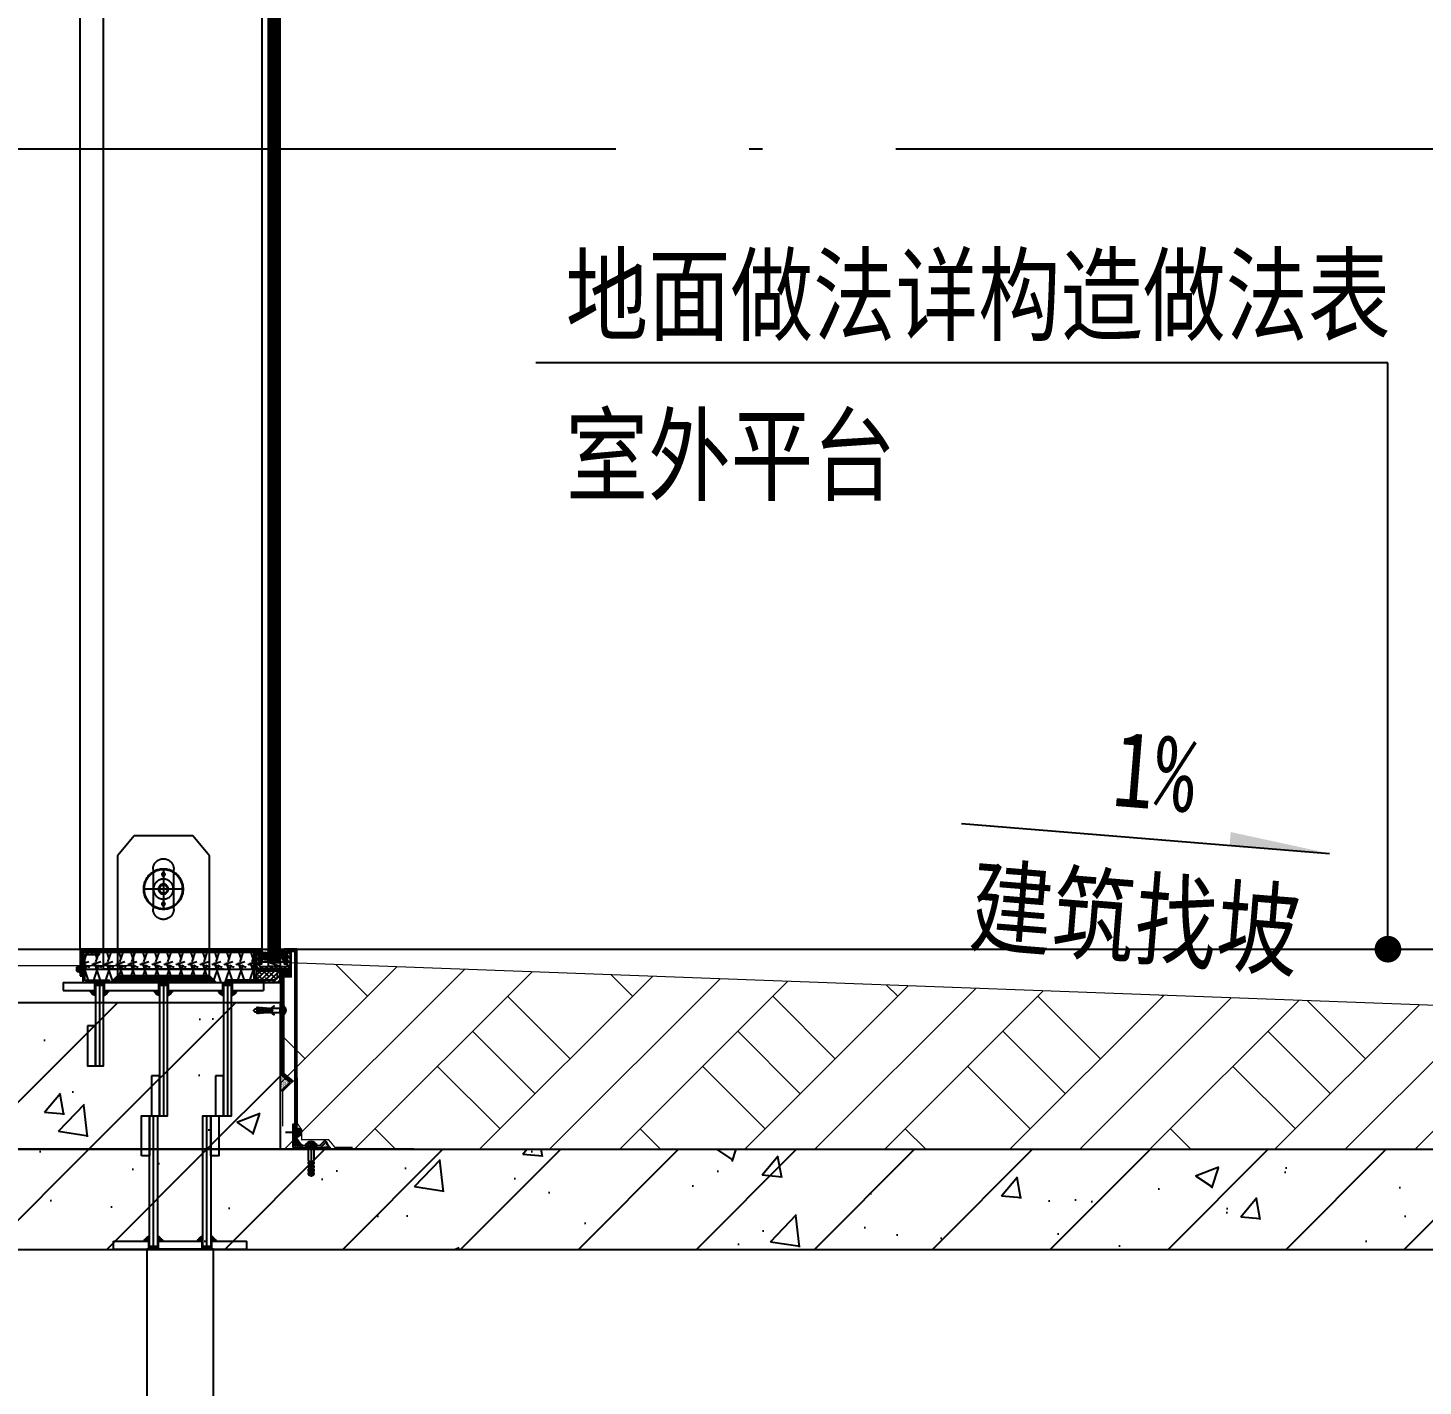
# Model space of a CAD drawing. Header units: millimetres. Extents: x 434053 to 1059003, y -2417481 to 936527.
# Drawn here: x 535429 to 537520, y -2245191 to -2243155 of the extents above; entities that cross this region are included whole.
import ezdxf

# ---------------------------------------------------------------- set-up
doc = ezdxf.new("R2010")
doc.units = ezdxf.units.MM
doc.header["$LTSCALE"] = 1000
doc.header["$MEASUREMENT"] = 0
for name, pattern in [('CENTER', [2, 1.25, -0.25, 0.25, -0.25]), ('DOTE', [2.42, 2, -0.2, 0.02, -0.2]), ('HIDDEN', [9.525, 6.35, -3.175]), ('HIDDEN2', [4.7625, 3.175, -1.5875]), ('HIDDENX2', [19.05, 12.7, -6.35])]:
    doc.linetypes.add(name, pattern=pattern)
doc.layers.get('Defpoints').update_dxf_attribs({"color": 6})
doc.layers.add('A-DETL-0001', color=4, linetype='Continuous', lineweight=15)
for name, color, linetype in [('ALUM', 1, 'Continuous'), ('ALUM-V', 11, 'Continuous'), ('DIM_LEAD', 3, 'Continuous'), ('DIM_SYMB', 3, 'Continuous'), ('DOTE', 16, 'DOTE'), ('ELASTOMER', 6, 'Continuous'), ('ELASTOMER-V', 241, 'Continuous'), ('ELASTROMER-V', 241, 'Continuous'), ('FASTENER', 191, 'Continuous'), ('GLASS', 1, 'Continuous'), ('GLASS-V', 11, 'Continuous'), ('GRID', 8, 'CENTER'), ('INSUL', 8, 'HIDDEN'), ('PUB_HATCH', 8, 'Continuous'), ('PUB_TEXT', 7, 'Continuous'), ('SILICONE', 8, 'Continuous'), ('STEEL', 3, 'Continuous'), ('STEEL-V', 71, 'Continuous'), ('STRUCTURE-V', 161, 'Continuous'), ('WALL', 5, 'Continuous'), ('WELD', 6, 'Continuous')]:
    doc.layers.add(name, color=color, linetype=linetype)
doc.styles.add('宋体', font='', dxfattribs={"width": 0.8})
doc.styles.get('宋体').set_extended_font_data('SimSun')
pattern_1 = [(45, (-1713816.56, -1462982.77), (-88.3883476, 88.3883476), []), (50, (-1713816.56, -1462982.77), (358.63009, -31.376067), [37.5, -412.5]), (355, (-1713816.56, -1462982.77), (-69.375667, 376.096067), [30, -330]), (100.4514, (-1713786.68, -1462985.4), (289.25469, 344.71977), [31.870095, -350.571056]), (46.1842, (-1713816.56, -1462882.77), (533.620524, -82.75951), [56.25, -618.75]), (96.6356, (-1713772.1, -1462889.67), (467.33135, 487.05894), [47.80514, -525.8565]), (351.1842, (-1713816.56, -1462882.77), (467.33097, 487.0593), [45, -495]), (21, (-1713766.56, -1462907.77), (298.453526, -201.309445), [37.5, -412.5]), (326, (-1713766.56, -1462907.77), (121.657666, 362.57502), [30, -330]), (71.4514, (-1713741.7, -1462924.55), (420.111314, 161.26525), [31.870095, -350.571056]), (37.5, (-1713816.56, -1462982.77), (6.079928, 166.446927), [0, -326, 0, -335, 0, -331.25]), (7.5, (-1713816.56, -1462982.77), (131.534769, 197.205856), [0, -191, 0, -318.5, 0, -126.25]), (327.5, (-1713928.06, -1462982.77), (266.911218, -11.277436), [0, -125, 0, -390, 0, -517.5]), (317.5, (-1713978.06, -1462982.77), (291.593085, 50.052491), [0, -162.5, 0, -259, 0, -367.5])]

# ---------------------------------------------------------------- blocks, each defined once
blk = doc.blocks.new('*U523')
at = {"layer": 'GRID'}
for p, q in [((-40, 0), (-40, -200)), ((40, 0), (40, -200))]:
    blk.add_line(p, q, dxfattribs=at)
at = {"layer": 'SILICONE'}
for p, q in [((-33, -1), (-47, -1)), ((-33, -2), (-47, -2)), ((-33, -3), (-47, -3)), ((-33, -4), (-47, -4)), ((-46, -5), (-47, -5)), ((-46, -6), (-47, -6)), ((-46, -7), (-47, -7)), ((-46, -8), (-47, -8)), ((-46, -9), (-47, -9)), ((-46, -10), (-47, -10)), ((-46, -11), (-47, -11)), ((-33, -5), (-34, -5)), ((-33, -6), (-34, -6)), ((-33, -7), (-34, -7)), ((-33, -8), (-34, -8)), ((-33, -9), (-34, -9)), ((-33, -10), (-34, -10)), ((-33, -11), (-34, -11)), ((47, -1), (33, -1)), ((47, -2), (33, -2)), ((47, -3), (33, -3)), ((47, -4), (33, -4)), ((34, -5), (33, -5)), ((34, -6), (33, -6)), ((34, -7), (33, -7)), ((34, -8), (33, -8)), ((34, -9), (33, -9)), ((34, -10), (33, -10)), ((34, -11), (33, -11)), ((47, -5), (46, -5)), ((47, -6), (46, -6)), ((47, -7), (46, -7)), ((47, -8), (46, -8)), ((47, -9), (46, -9)), ((47, -10), (46, -10)), ((47, -11), (46, -11))]:
    blk.add_line(p, q, dxfattribs=at)
for centre, radius, start, end in [((-40.8, -6.8), 14.2, 201.5982, 248.4018), ((-40.8, -6.8), 13.2, 203.3215, 246.6785), ((-40.8, -6.8), 12.2, 205.3552, 244.6448), ((-40.8, -6.8), 11.2, 207.7955, 242.2045), ((-40.8, -6.8), 10.2, 210.7868, 239.2132), ((-40.8, -6.8), 9.24, 214.5568, 235.4432), ((-40.8, -6.8), 8.24, 219.4971, 230.5029), ((-39.2, -6.8), 14.2, 291.5982, 338.4018), ((-39.2, -6.8), 13.2, 293.3215, 336.6785), ((-39.2, -6.8), 12.2, 295.3552, 334.6448), ((-39.2, -6.8), 11.2, 297.7955, 332.2045), ((-39.2, -6.8), 10.2, 300.7868, 329.2132), ((-39.2, -6.8), 9.24, 304.5568, 325.4432), ((-39.2, -6.8), 8.24, 309.4971, 320.5029), ((39.2, -6.8), 14.2, 201.5982, 248.4018), ((39.2, -6.8), 13.2, 203.3215, 246.6785), ((39.2, -6.8), 12.2, 205.3552, 244.6448), ((39.2, -6.8), 11.2, 207.7955, 242.2045), ((39.2, -6.8), 10.2, 210.7868, 239.2132), ((39.2, -6.8), 9.24, 214.5568, 235.4432), ((39.2, -6.8), 8.24, 219.4971, 230.5029), ((40.8, -6.8), 14.2, 291.5982, 338.4018), ((40.8, -6.8), 13.2, 293.3215, 336.6785), ((40.8, -6.8), 12.2, 295.3552, 334.6448), ((40.8, -6.8), 11.2, 297.7955, 332.2045), ((40.8, -6.8), 10.2, 300.7868, 329.2132), ((40.8, -6.8), 9.24, 304.5568, 325.4432), ((40.8, -6.8), 8.24, 309.4971, 320.5029)]:
    blk.add_arc(centre, radius, start, end, dxfattribs=at)
at = {"layer": 'STEEL'}
for p, q in [((-100, 0), (-100, -12)), ((-100, 0), (100, 0)), ((100, 0), (100, -12)), ((-100, -12), (-48, -12)), ((-32, -12), (34, -12)), ((46, -12), (100, -12))]:
    blk.add_line(p, q, dxfattribs=at)
for points in [[(-47, 0), (-47, -12)], [(-33, -12), (-33, 0)], [(33, 0), (33, -12)], [(47, -12), (47, 0)]]:
    blk.add_lwpolyline(points, dxfattribs=at)
for points in [[(-46, -2), (-46, -200), (-34, -200), (-34, -2)], [(34, -2), (34, -200), (46, -200), (46, -2)], [(-58, -140), (-58, -200), (-46, -200), (-46, -140)], [(46, -140), (46, -200), (58, -200), (58, -140)]]:
    blk.add_lwpolyline(points, close=True, dxfattribs=at)
blk = doc.blocks.new('*U510')
at = {"layer": 'GLASS'}
for points in [[(2020, 7.5), (1, 7.5), (0, 8.5), (0, 14.5), (1, 15.5), (2020, 15.5)], [(2020, 6), (1, 6), (0, 5), (0, -1), (1, -2), (2020, -2)]]:
    blk.add_lwpolyline(points, dxfattribs=at)
at = {"layer": 'GLASS-V'}
for p, q in [((0, 13.5), (2020, 13.5)), ((0, 11.5), (2020, 11.5)), ((0, 9.5), (2020, 9.5)), ((0, 4), (2020, 4)), ((0, 2), (2020, 2)), ((0, 0), (2020, 0))]:
    blk.add_line(p, q, dxfattribs=at)
at = {"layer": 'GLASS-V', "linetype": 'HIDDEN', "const_width": 1.5}
blk.add_lwpolyline([(1, 6.7), (2020, 6.7)], dxfattribs=at)
blk = doc.blocks.new('*U516')
at = {"layer": 'GRID', "linetype": 'ByBlock'}
for p, q in [((-96, 0), (-96, -200)), ((0, 0), (0, -200)), ((96, 0), (96, -125))]:
    blk.add_line(p, q, dxfattribs=at)
at = {"layer": 'SILICONE', "linetype": 'ByBlock'}
for p, q in [((-89, -1), (-103, -1)), ((-89, -2), (-103, -2)), ((-89, -3), (-103, -3)), ((-89, -4), (-103, -4)), ((-102, -5), (-103, -5)), ((-102, -6), (-103, -6)), ((-102, -7), (-103, -7)), ((-102, -8), (-103, -8)), ((-102, -9), (-103, -9)), ((-102, -10), (-103, -10)), ((-102, -11), (-103, -11)), ((-89, -5), (-90, -5)), ((-89, -6), (-90, -6)), ((-89, -7), (-90, -7)), ((-89, -8), (-90, -8)), ((-89, -9), (-90, -9)), ((-89, -10), (-90, -10)), ((-89, -11), (-90, -11)), ((7, -1), (-7, -1)), ((7, -2), (-7, -2)), ((7, -3), (-7, -3)), ((7, -4), (-7, -4)), ((-6, -5), (-7, -5)), ((-6, -6), (-7, -6)), ((-6, -7), (-7, -7)), ((-6, -8), (-7, -8)), ((-6, -9), (-7, -9)), ((-6, -10), (-7, -10)), ((-6, -11), (-7, -11)), ((7, -5), (6, -5)), ((7, -6), (6, -6)), ((7, -7), (6, -7)), ((7, -8), (6, -8)), ((7, -9), (6, -9)), ((7, -10), (6, -10)), ((7, -11), (6, -11)), ((103, -1), (89, -1)), ((103, -2), (89, -2)), ((103, -3), (89, -3)), ((103, -4), (89, -4)), ((90, -5), (89, -5)), ((90, -6), (89, -6)), ((90, -7), (89, -7)), ((90, -8), (89, -8)), ((90, -9), (89, -9)), ((90, -10), (89, -10)), ((90, -11), (89, -11)), ((103, -5), (102, -5)), ((103, -6), (102, -6)), ((103, -7), (102, -7)), ((103, -8), (102, -8)), ((103, -9), (102, -9)), ((103, -10), (102, -10)), ((103, -11), (102, -11))]:
    blk.add_line(p, q, dxfattribs=at)
for centre, radius, start, end in [((-96.8, -6.8), 14.2, 201.5982, 248.4018), ((-96.8, -6.8), 13.2, 203.3215, 246.6785), ((-96.8, -6.8), 12.2, 205.3552, 244.6448), ((-96.8, -6.8), 11.2, 207.7955, 242.2045), ((-96.8, -6.8), 10.2, 210.7868, 239.2132), ((-96.8, -6.8), 9.24, 214.5568, 235.4432), ((-96.8, -6.8), 8.24, 219.4971, 230.5029), ((-95.2, -6.8), 14.2, 291.5982, 338.4018), ((-95.2, -6.8), 13.2, 293.3215, 336.6785), ((-95.2, -6.8), 12.2, 295.3552, 334.6448), ((-95.2, -6.8), 11.2, 297.7955, 332.2045), ((-95.2, -6.8), 10.2, 300.7868, 329.2132), ((-95.2, -6.8), 9.24, 304.5568, 325.4432), ((-95.2, -6.8), 8.24, 309.4971, 320.5029), ((-0.8, -6.8), 14.2, 201.5982, 248.4018), ((-0.8, -6.8), 13.2, 203.3215, 246.6785), ((-0.8, -6.8), 12.2, 205.3552, 244.6448), ((-0.8, -6.8), 11.2, 207.7955, 242.2045), ((-0.8, -6.8), 10.2, 210.7868, 239.2132), ((-0.8, -6.8), 9.24, 214.5568, 235.4432), ((-0.8, -6.8), 8.24, 219.4971, 230.5029), ((0.8, -6.8), 14.2, 291.5982, 338.4018), ((0.8, -6.8), 13.2, 293.3215, 336.6785), ((0.8, -6.8), 12.2, 295.3552, 334.6448), ((0.8, -6.8), 11.2, 297.7955, 332.2045), ((0.8, -6.8), 10.2, 300.7868, 329.2132), ((0.8, -6.8), 9.24, 304.5568, 325.4432), ((0.8, -6.8), 8.24, 309.4971, 320.5029), ((95.2, -6.8), 14.2, 201.5982, 248.4018), ((95.2, -6.8), 13.2, 203.3215, 246.6785), ((95.2, -6.8), 12.2, 205.3552, 244.6448), ((95.2, -6.8), 11.2, 207.7955, 242.2045), ((95.2, -6.8), 10.2, 210.7868, 239.2132), ((95.2, -6.8), 9.24, 214.5568, 235.4432), ((95.2, -6.8), 8.24, 219.4971, 230.5029), ((96.8, -6.8), 14.2, 291.5982, 338.4018), ((96.8, -6.8), 13.2, 293.3215, 336.6785), ((96.8, -6.8), 12.2, 295.3552, 334.6448), ((96.8, -6.8), 11.2, 297.7955, 332.2045), ((96.8, -6.8), 10.2, 300.7868, 329.2132), ((96.8, -6.8), 9.24, 304.5568, 325.4432), ((96.8, -6.8), 8.24, 309.4971, 320.5029)]:
    blk.add_arc(centre, radius, start, end, dxfattribs=at)
at = {"layer": 'STEEL', "linetype": 'ByBlock'}
for p, q in [((-150, 0), (-150, -12)), ((150, 0), (-150, 0)), ((150, 0), (150, -12)), ((-102, -12), (-150, -12)), ((-21, -12), (-90, -12)), ((-6, -12), (-21, -12)), ((90, -12), (6, -12)), ((150, -12), (102, -12))]:
    blk.add_line(p, q, dxfattribs=at)
for points in [[(-103, 0), (-103, -12)], [(-89, -12), (-89, 0)], [(-7, 0), (-7, -12)], [(7, -12), (7, 0)], [(89, 0), (89, -12)], [(103, -12), (103, 0)]]:
    blk.add_lwpolyline(points, dxfattribs=at)
for points in [[(-90, -4), (-90, -200), (-102, -200), (-102, -4)], [(6, -4), (6, -200), (-6, -200), (-6, -4)], [(102, -4), (102, -125), (90, -125), (90, -4)], [(114, -65), (114, -125), (102, -125), (102, -65)], [(-78, -140), (-78, -200), (-90, -200), (-90, -140)], [(18, -140), (18, -200), (6, -200), (6, -140)]]:
    blk.add_lwpolyline(points, close=True, dxfattribs=at)
blk = doc.blocks.new('*U517')
at = {"color": 0, "linetype": 'ByBlock'}
for p, q in [((-2, 0), (-2, -4)), ((2, 0), (2, -4))]:
    blk.add_line(p, q, dxfattribs=at)
blk.add_lwpolyline([(-3.6, 2.1, -0.09906), (-1, 3.1), (-1, 2.7), (1, 2.7), (1, 3.1, -0.09906), (3.6, 2.1, -0.266588), (4.2, 1.1), (4.2, 0.2, -0.414214), (4, 0), (-4, 0, -0.414214), (-4.2, 0.2), (-4.2, 1.1, -0.266588)], format="xyb", close=True, dxfattribs=at)
blk.add_lwpolyline([(-6.9, -13.5), (-3, -18.1), (-2.3, -18.5), (-2.3, -19.2), (-3, -19.2), (-3, -19.6), (-2.3, -20), (-2.3, -20.7), (-3, -20.7), (-3, -21.1), (-2.3, -21.5), (-2.3, -22.2), (-3, -22.2), (-3, -22.6), (-2.3, -23), (-2.3, -23.7), (-3, -23.7), (-3, -24.1), (-2.3, -24.5), (-2.3, -25.1), (-3.1, -25), (-3.1, -25.4), (-2.4, -25.8), (-2.4, -26.5), (-3.2, -26.5), (-3.2, -26.9), (-2.5, -27.3), (-2.6, -28), (-3.3, -28), (-3.4, -28.3), (-2.6, -28.8), (-2.7, -29.5), (-3.5, -29.5), (-3.5, -29.8), (-2.8, -30.3), (-2.8, -31), (-3.6, -31), (-3.6, -31.3), (-2.9, -31.8), (-3, -32.5), (-3.7, -32.5), (-3.8, -32.8), (-3, -33.3), (-3.1, -34), (-3.9, -34), (-3.9, -34.3), (-3.2, -34.8), (-3.2, -35.5), (-4, -35.4), (-4, -35.8), (-3.3, -36.3), (-3.4, -37), (-4.1, -36.9), (-4.1, -37.3), (-3.4, -37.8), (-3.5, -38.5), (-4.2, -38.4), (-4.3, -38.8), (-1.7, -39.8), (-0.4, -24.4), (-0.4, -15.4), (0.4, -15.4), (0.4, -24.4), (1.7, -39.8), (4.3, -38.8), (4.2, -38.4), (3.5, -38.5), (3.4, -37.8), (4.1, -37.3), (4.1, -36.9), (3.4, -37), (3.3, -36.3), (4, -35.8), (4, -35.4), (3.2, -35.5), (3.2, -34.8), (3.9, -34.3), (3.8, -34), (3.1, -34), (3, -33.3), (3.7, -32.8), (3.7, -32.5), (3, -32.5), (2.9, -31.8), (3.6, -31.3), (3.6, -31), (2.8, -31), (2.8, -30.3), (3.5, -29.8), (3.5, -29.5), (2.7, -29.5), (2.6, -28.8), (3.3, -28.3), (3.3, -28), (2.6, -28), (2.5, -27.3), (3.2, -26.9), (3.2, -26.5), (2.4, -26.5), (2.4, -25.8), (3.1, -25.4), (3.1, -25), (2.2, -25.1), (2.2, -24.5), (3, -24.1), (3, -23.7), (2.2, -23.7), (2.2, -23), (3, -22.6), (3, -22.2), (2.2, -22.2), (2.2, -21.5), (3, -21.1), (3, -20.7), (2.2, -20.7), (2.2, -20), (3, -19.6), (3, -19.2), (2.2, -19.2), (2.2, -18.5), (3, -18.1), (6.9, -13.5), (6.3, -13), (2.3, -17.7), (2.2, -17.7), (2.2, -17), (3, -16.6), (3, -15.8), (2.2, -15.8), (2.2, -15.5), (3, -15.5), (3, -4), (-3, -4), (-3, -15.5), (-2.3, -15.5), (-2.3, -15.8), (-3, -15.8), (-3, -16.6), (-2.3, -17), (-2.3, -17.7), (-2.3, -17.7), (-6.3, -13)], close=True, dxfattribs=at)
blk.add_lwpolyline([(-2, -39.7), (-2, -42), (0, -44), (2, -42), (2, -39.7)], dxfattribs=at)
blk = doc.blocks.new('*U500')
at = {"layer": 'SILICONE'}
h = blk.add_hatch(dxfattribs=at)
h.set_pattern_fill('AR-SAND', color=256, angle=-180, style=0)
h.set_pattern_definition([(142.5, (4e-11, -2), (0.063, 1.92682), [0, -1.52, 0, -1.7, 0, -1.625]), (172.5, (4e-11, -2), (-1.7698, 2.82215), [0, -0.82, 0, -1.37, 0, -0.525]), (212.5, (1.23, -2), (-3.11414, 0.00566), [0, -0.5, 0, -1.8, 0, -2.35]), (222.5, (1.23, -2), (-3.00613, 0.8777), [0, -0.25, 0, -1.18, 0, -1.35])])
edge = h.paths.add_edge_path()
edge.add_arc((0, -3), 9.64, 17.9453, 162.0547)
edge.add_line((-9.2, 0), (9.2, 0))
at = {"color": 9, "linetype": 'ByBlock'}
for p, q in [((-2, 4), (-1, 2)), ((-0.4, 1.6), (-1, 2)), ((-0.4, 4), (-0.4, 1.6)), ((0.4, 1.6), (-0.4, 1.6)), ((0.4, 4), (0.4, 1.6)), ((0.4, 1.6), (1, 2)), ((2, 4), (1, 2))]:
    blk.add_line(p, q, dxfattribs=at)
at = {"color": 0, "linetype": 'ByBlock'}
for p, q in [((-2, 0), (-2, -5)), ((2, 0), (2, -5))]:
    blk.add_line(p, q, dxfattribs=at)
blk.add_lwpolyline([(5.4, 0, 0.414214), (1.4, 4), (-1.4, 4, 0.414214), (-5.4, 0)], format="xyb", close=True, dxfattribs=at)
at = {"color": 0, "linetype": 'ByBlock', "elevation": 0}
blk.add_lwpolyline([(2.7, -23.1), (2.7, -25.8), (4, -24.5), (4, -27.1), (2.7, -28.5), (2.7, -31.1), (4, -29.8), (4, -32.5), (2.7, -33.8), (2.7, -36.5), (4, -35.1), (4, -37.8), (2.7, -39.1), (2.7, -41.8), (4, -40.5), (4, -41.8), (2.7, -44.5), (1.3, -44.5), (0, -24.5), (-1.3, -44.5), (-2.7, -44.5), (-4, -41.8), (-4, -40.5), (-2.7, -41.8), (-2.7, -39.1), (-4, -37.8), (-4, -35.1), (-2.7, -36.5), (-2.7, -33.8), (-4, -32.5), (-4, -29.8), (-2.7, -31.1), (-2.7, -28.5), (-4, -27.1), (-4, -24.5), (-2.7, -25.8), (-2.7, -23.1), (-4, -21.8), (-4, -5), (4, -5), (4, -21.8)], close=True, dxfattribs=at)
for points in [[(-0.9, -37.9), (0, -40.3)], [(0.9, -37.8), (0, -40.3)]]:
    blk.add_lwpolyline(points)
at = {"layer": 'GRID', "linetype": 'CENTER'}
blk.add_line((0, 6), (0, -46.2), dxfattribs=at)
at = {"layer": 'SILICONE'}
blk.add_lwpolyline([(9.2, 0, 0.727273), (-9.2, 0)], format="xyb", close=True, dxfattribs=at)
blk = doc.blocks.new('*U522')
at = {"linetype": 'ByBlock', "lineweight": -2}
for p, q in [((-5, 0.5), (-5, 0)), ((5, 0), (-5, 0)), ((-4.7, 0.9), (-3.5, 1.1)), ((4.7, 0.9), (-4.7, 0.9)), ((-3.5, 4.4), (-3.5, 1.1)), ((3.5, 1.1), (-3.5, 1.1)), ((2.7, 4.9), (-2.7, 4.9)), ((-2.3, 0.9), (-1.8, 1.1)), ((-1.8, 4.4), (-1.8, 1.1)), ((1.8, 4.4), (1.8, 1.1)), ((2.5, 0.9), (1.8, 1.1)), ((3.5, 4.4), (3.5, 1.1)), ((4.7, 0.9), (3.5, 1.1)), ((5, 0.5), (5, 0))]:
    blk.add_line(p, q, dxfattribs=at)
for centre, radius, start, end in [((-4.7, 0.5), 0.343, 90, 180), ((-2.7, 3.8), 1.09, 35.4009, 144.5991), ((0, 1.2), 3.66, 61.0594, 118.9406), ((2.7, 3.8), 1.09, 35.4009, 144.5991), ((4.7, 0.5), 0.343, 0, 90)]:
    blk.add_arc(centre, radius, start, end, dxfattribs=at)
at = {"layer": 'GRID', "ltscale": 0.5}
blk.add_line((0, 4.9), (0, -16.9), dxfattribs=at)
blk = doc.blocks.new('*U538')
at = {"layer": 'INSUL'}
h = blk.add_hatch(dxfattribs=at)
h.set_pattern_fill('保温棉50', color=256, scale=2.25, angle=90, pattern_type=2)
h.set_pattern_definition([(108.435, (2.25, 3.25), (-45, 117), [14.2304, -128.0721]), (18.435, (-42.75, -10.25), (90, 36), [42.6915, -99.611]), (71.565, (-2.25, 3.25), (3e-11, 18), [14.2304, -128.0721]), (161.565, (-2.25, 16.75), (-45, 9), [42.6915, -99.611])])
h.paths.add_polyline_path([(0, 10), (45, 10), (45, 270.5), (0, 270.5)])
blk.add_lwpolyline([(0, 10), (45, 10), (45, 270.5), (0, 270.5)], close=True, dxfattribs=at)
blk = doc.blocks.new('A$C56EA6F4E')
at = {"layer": 'ELASTOMER-V', "linetype": 'ByBlock'}
h = blk.add_hatch(dxfattribs=at)
h.set_pattern_fill('HONEY', color=256, scale=10, angle=180, style=0)
h.set_pattern_definition([(180, (36246.4302, 51326.0193), (-1.875, -1.082531755), [1.25, -2.5]), (300, (36246.4302, 51326.0193), (1.875, -1.082531755), [1.25, -2.5]), (240, (36246.4302, 51326.0193), (-7e-16, -2.16506351), [-2.5, 1.25])])
edge = h.paths.add_edge_path()
edge.add_line((10462.5, 9191.9), (10462.5, 9188.8))
edge.add_arc((10465.5, 9188.8), 3, 180, 360)
edge.add_line((10468.5, 9188.8), (10468.5, 9191.9))
edge.add_arc((10465.5, 9191.9), 3, 360, 539.9655)
h = blk.add_hatch(dxfattribs=at)
h.set_pattern_fill('HONEY', color=256, scale=10, angle=180, style=0)
h.set_pattern_definition([(180, (92180.5345, 97314.6935), (-1.875, -1.082531755), [1.25, -2.5]), (300, (92180.5345, 97314.6935), (1.875, -1.082531755), [1.25, -2.5]), (240, (92180.5345, 97314.6935), (-7e-16, -2.165063509), [-2.5, 1.25])])
edge = h.paths.add_edge_path()
edge.add_arc((10491, 9188.3), 5, 0, 360)
at = {"layer": 'SILICONE'}
h = blk.add_hatch(dxfattribs=at)
h.set_pattern_fill('AR-SAND', color=256, angle=180, style=0)
h.set_pattern_definition([(217.5, (471578.0103, 92361.169), (0.062993358, -1.926823769), [0, -1.52, 0, -1.7, 0, -1.625]), (187.5, (471578.0103, 92361.169), (-1.769776705, -2.822146065), [0, -0.82, 0, -1.37, 0, -0.525]), (147.5, (471579.2403, 92361.169), (-3.114141862, -0.0056590535), [0, -0.5, 0, -1.8, 0, -2.35]), (137.5, (471579.2403, 92361.169), (-3.006126605, -0.877675565), [0, -0.25, 0, -1.18, 0, -1.35])])
edge = h.paths.add_edge_path()
edge.add_line((10462.5, 9199.3), (10462.5, 9191.9))
edge.add_arc((10465.5, 9191.9), 3, 0, 180, ccw=False)
edge.add_line((10468.5, 9191.9), (10468.5, 9199.3))
edge.add_arc((10465.5, 9209.4), 10.6, 253.5605, 286.4395, ccw=False)
at = {"layer": 'SILICONE', "linetype": 'ByBlock'}
h = blk.add_hatch(dxfattribs=at)
h.set_pattern_fill('AR-SAND', color=256, angle=180, style=0)
h.set_pattern_definition([(217.5, (92180.5345, 97314.6935), (0.062993358, -1.92682377), [0, -1.52, 0, -1.7, 0, -1.625]), (187.5, (92180.5345, 97314.6935), (-1.769776705, -2.822146065), [0, -0.82, 0, -1.37, 0, -0.525]), (147.5, (92181.7645, 97314.6935), (-3.114141862, -0.005659054), [0, -0.5, 0, -1.8, 0, -2.35]), (137.5, (92181.7645, 97314.6935), (-3.006126605, -0.877675565), [0, -0.25, 0, -1.18, 0, -1.35])])
edge = h.paths.add_edge_path()
edge.add_line((10486, 9188.3), (10486, 9199.3))
edge.add_arc((10491, 9217.4), 18.8, 254.5621, 285.4379)
edge.add_line((10496, 9199.3), (10496, 9188.3))
edge.add_arc((10491, 9188.3), 5, 0, 180)
h = blk.add_hatch(dxfattribs=at)
h.set_pattern_fill('AR-SAND', color=256, angle=270.1009, style=0)
h.set_pattern_definition([(307.6008672, (92180.5345, 97314.6935), (1.926709886, 0.066385365), [0, -1.52, 0, -1.7, 0, -1.625]), (277.6008672, (92180.5345, 97314.6935), (2.82525732, -1.764805675), [0, -0.82, 0, -1.37, 0, -0.525]), (237.6008672, (92180.5323, 97315.9235), (0.01114138, -3.114127073), [0, -0.5, 0, -1.8, 0, -2.35]), (227.6008672, (92180.5323, 97315.9235), (0.882966384, -3.00457683), [0, -0.25, 0, -1.18, 0, -1.35])])
edge = h.paths.add_edge_path()
edge.add_line((10453.5, 9176.3), (10453.5, 9161.3))
edge.add_line((10453.5, 9161.3), (10466.5, 9161.3))
edge.add_line((10466.5, 9161.3), (10466.5, 9169.3))
edge.add_line((10466.5, 9169.3), (10460.5, 9169.3))
edge.add_arc((10460.5, 9176.3), 7, 180, 270, ccw=False)
at = {"layer": 'SILICONE'}
h = blk.add_hatch(dxfattribs=at)
h.set_pattern_fill('AR-SAND', color=256, angle=270.1009, style=0)
h.set_pattern_definition([(307.6008672, (-45259.9538, 19740.7925), (1.926709886, 0.066385365), [0, -1.52, 0, -1.7, 0, -1.625]), (277.600867, (-45259.9538, 19740.7925), (2.82525732, -1.76480567), [0, -0.82, 0, -1.37, 0, -0.525]), (237.6008672, (-45259.956, 19742.0225), (0.01114138, -3.114127073), [0, -0.5, 0, -1.8, 0, -2.35]), (227.600867, (-45259.956, 19742.0225), (0.88296638, -3.00457683), [0, -0.25, 0, -1.18, 0, -1.35])])
edge = h.paths.add_edge_path()
edge.add_line((10464.5, 9100.2), (10464.5, 9114.8))
edge.add_arc((10468.1, 9107.5), 8.14, 116.2483, 243.7517)
at = {"layer": 'SILICONE', "linetype": 'ByBlock'}
h = blk.add_hatch(dxfattribs=at)
h.set_pattern_fill('AR-SAND', color=256, angle=270.1009, style=0)
h.set_pattern_definition([(307.6008672, (92180.5345, 97264.6935), (1.926709886, 0.066385365), [0, -1.52, 0, -1.7, 0, -1.625]), (277.6008672, (92180.5345, 97264.6935), (2.82525732, -1.764805675), [0, -0.82, 0, -1.37, 0, -0.525]), (237.6008672, (92180.5323, 97265.9235), (0.01114138, -3.114127073), [0, -0.5, 0, -1.8, 0, -2.35]), (227.6008672, (92180.5323, 97265.9235), (0.882966384, -3.00457683), [0, -0.25, 0, -1.18, 0, -1.35])])
h.paths.add_polyline_path([(10453.3, 9000), (10466.5, 9010.9), (10468.5, 9010.9), (10468.5, 8985.5)])
at = {"layer": 'SILICONE'}
h = blk.add_hatch(dxfattribs=at)
h.set_pattern_fill('AR-SAND', color=256, angle=180, style=0)
h.set_pattern_definition([(217.5, (-16688.488, -17704.3336), (0.06299336, -1.92682377), [0, -1.52, 0, -1.7, 0, -1.625]), (187.5, (-16688.488, -17704.3336), (-1.7697767, -2.82214607), [0, -0.82, 0, -1.37, 0, -0.525]), (147.5, (-16687.258, -17704.3336), (-3.11414186, -0.00565905), [0, -0.5, 0, -1.8, 0, -2.35]), (137.5, (-16687.258, -17704.3336), (-3.0061266, -0.87767556), [0, -0.25, 0, -1.18, 0, -1.35])])
edge = h.paths.add_edge_path()
edge.add_arc((10443.5, 8924.3), 6.29, 90.2982, 269.7018, ccw=False)
edge.add_line((10443.5, 8930.6), (10443.5, 8918))
h = blk.add_hatch(dxfattribs=at)
h.set_pattern_fill('AR-SAND', color=256, angle=180, style=0)
h.set_pattern_definition([(37.5, (3920.417, 3588.3796), (-0.06299336, 1.92682377), [0, -1.52, 0, -1.7, 0, -1.625]), (7.5, (3920.417, 3588.3796), (1.7697767, 2.8221461), [0, -0.82, 0, -1.37, 0, -0.525]), (327.5, (3919.187, 3588.3796), (3.11414186, 0.00565905), [0, -0.5, 0, -1.8, 0, -2.35]), (317.5, (3919.187, 3588.3796), (3.0061266, 0.8776756), [0, -0.25, 0, -1.18, 0, -1.35])])
edge = h.paths.add_edge_path()
edge.add_arc((10384.8, 8913.3), 14.8, 305.6695, 349.0893, ccw=False)
edge.add_line((10393.4, 8901.3), (10408.5, 8901.3))
edge.add_line((10408.5, 8901.3), (10399.3, 8910.5))
h = blk.add_hatch(dxfattribs=at)
h.set_pattern_fill('AR-SAND', color=256, angle=180, style=0)
h.set_pattern_definition([(217.5, (-16688.488, -17703.6291), (0.06299336, -1.92682377), [0, -1.52, 0, -1.7, 0, -1.625]), (187.5, (-16688.488, -17703.629), (-1.7697767, -2.82214607), [0, -0.82, 0, -1.37, 0, -0.525]), (147.5, (-16687.258, -17703.6291), (-3.11414186, -0.00565905), [0, -0.5, 0, -1.8, 0, -2.35]), (137.5, (-16687.258, -17703.629), (-3.0061266, -0.87767556), [0, -0.25, 0, -1.18, 0, -1.35])])
edge = h.paths.add_edge_path()
edge.add_line((10434, 8904.3), (10446.5, 8904.3))
edge.add_line((10446.5, 8904.3), (10446.5, 8909.3))
edge.add_line((10446.5, 8909.3), (10443.5, 8909.3))
edge.add_line((10443.5, 8909.3), (10443.5, 8915.6))
edge.add_arc((10417.3, 8927.9), 28.9, 305.3282, 334.8559, ccw=False)
at = {"layer": 'STEEL-V', "linetype": 'ByBlock'}
h = blk.add_hatch(dxfattribs=at)
h.set_pattern_fill('Q119', color=256, scale=10, angle=315, style=0, pattern_type=2)
h.set_pattern_definition([(45, (-61034.531, 45975.7946), (-3.5355339, 3.5355339), []), (45, (-61033.824, 45975.0875), (-3.5355339, 3.5355339), [])])
edge = h.paths.add_edge_path()
edge.add_line((10500, 9194.3), (10500, 9176.3))
edge.add_arc((10497, 9176.3), 3, -90, 0, ccw=False)
edge.add_line((10497, 9173.3), (10460.5, 9173.3))
edge.add_arc((10460.5, 9176.3), 3, 180, 270, ccw=False)
edge.add_line((10457.5, 9176.3), (10457.5, 9194.3))
edge.add_line((10457.5, 9194.3), (10453.5, 9194.3))
edge.add_line((10453.5, 9194.3), (10453.5, 9176.3))
edge.add_arc((10460.5, 9176.3), 7, 180, 270)
edge.add_line((10460.5, 9169.3), (10497, 9169.3))
edge.add_arc((10497, 9176.3), 7, 270, 360)
edge.add_line((10504, 9176.3), (10504, 9194.3))
edge.add_line((10504, 9194.3), (10500, 9194.3))
h = blk.add_hatch(dxfattribs=at)
h.set_pattern_fill('Q119', color=256, scale=10, angle=315, style=0, pattern_type=2)
h.set_pattern_definition([(45, (92111.9487, 97313.2793), (-3.5355339, 3.5355339), []), (45, (92112.656, 97312.572), (-3.5355339, 3.5355339), [])])
h.paths.add_polyline_path([(10724.5, 9152.3), (10761.5, 9152.3), (10761.5, 9191.3), (10739.5, 9191.3), (10739.5, 9194.3), (10764.5, 9194.3), (10764.5, 9149.3), (10724.5, 9149.3)])
at = {"layer": 'STRUCTURE-V'}
h = blk.add_hatch(dxfattribs=at)
h.set_pattern_fill('ANSI36', color=45, scale=20, angle=-90)
h.set_pattern_definition([(315, (33830.0433, 70331.5278), (4.86135912, -1.32582521), [6.25, -1.25, 0, -1.25])])
h.paths.add_polyline_path([(10500, 9197.3), (10500, 9194.3), (10764.5, 9194.3), (10764.5, 9197.3)])
at = {"layer": 'STRUCTURE-V', "linetype": 'HIDDEN'}
h = blk.add_hatch(dxfattribs=at)
h.set_pattern_fill('ANSI38', color=256, scale=40, angle=270, style=0)
h.set_pattern_definition([(315, (92180.5345, 97314.6935), (3.5355339, 3.5355339), []), (45, (92180.5345, 97314.6935), (3.5355339, 10.60660172), [12.5, -7.5])])
h.paths.add_polyline_path([(10468.5, 9169.3), (10504, 9169.3), (10504, 9149.3), (10468.5, 9149.3)])
at = {"layer": 'WELD', "linetype": 'HIDDEN2'}
h = blk.add_hatch(dxfattribs=at)
h.set_pattern_fill('ANSI31', color=256, scale=10, style=0)
h.set_pattern_definition([(45, (-99870.5286, 72078.9139), (-0.883883476, 0.883883476), [])])
h.paths.add_polyline_path([(10504, 9194.3), (10504, 9169.3), (10507, 9169.3), (10507, 9194.3)])
h = blk.add_hatch(dxfattribs=at)
h.set_pattern_fill('ANSI31', color=256, scale=10, angle=-90, style=0)
h.set_pattern_definition([(315, (72358.9138, 107626.0335), (0.883883476, 0.883883476), [])])
h.paths.add_polyline_path([(10504, 9169.3), (10468.5, 9169.3), (10468.5, 9166.3), (10504, 9166.3)])
h = blk.add_hatch(dxfattribs=at)
h.set_pattern_fill('ANSI31', color=256, scale=10, angle=-90, style=0)
h.set_pattern_definition([(315, (72383.9188, 107609.0297), (0.883883476, 0.883883476), [])])
h.paths.add_polyline_path([(10547.5, 9152.3), (10493.5, 9152.3), (10493.5, 9149.3), (10547.5, 9149.3)])
h = blk.add_hatch(dxfattribs=at)
h.set_pattern_fill('ANSI31', color=256, scale=10, angle=90, style=0)
h.set_pattern_definition([(135, (34453.9453, 66094.5136), (-0.883883476, -0.883883476), [])])
h.paths.add_polyline_path([(10722.5, 9149.3), (10564.5, 9149.3), (10574.5, 9159.3), (10712.5, 9159.3)])
h = blk.add_hatch(dxfattribs=at)
h.set_pattern_fill('ANSI31', color=256, scale=10, angle=-90, style=0)
h.set_pattern_definition([(315, (72614.9188, 107609.0297), (0.883883476, 0.883883476), [])])
h.paths.add_polyline_path([(10758.5, 9152.3), (10724.5, 9152.3), (10724.5, 9149.3), (10758.5, 9149.3)])
at = {"linetype": 'HIDDENX2', "const_width": 2}
for points in [[(10451.5, 9194.3), (10451.5, 9157.3), (10462.5, 9157.3), (10462.5, 9012.8), (10449, 9001.7), (10464.5, 8986.6), (10464.5, 8933.8)], [(10442.5, 9006.7), (10442.5, 8937.8), (10436.2, 8928.4), (10436.2, 8913.6), (10395.9, 8913.6), (10386.5, 8902.3), (10359.7, 8902.3)]]:
    blk.add_lwpolyline(points, dxfattribs=at)
at = {"color": 8, "linetype": 'HIDDENX2', "const_width": 2}
blk.add_lwpolyline([(10267.8, 8900.3), (10467.5, 8900.3), (10467.5, 9169.3)], dxfattribs=at)
at = {"layer": 'A-DETL-0001'}
blk.add_line((10468.5, 9149.3), (10468.5, 8899.3), dxfattribs=at)
at = {"layer": 'ALUM', "linetype": 'ByBlock'}
for points in [[(10443.5, 8909.3), (10443.5, 9199.3), (10462.5, 9199.3), (10462.5, 9177.3), (10459.5, 9177.3), (10459.5, 9196.3), (10446.5, 9196.3), (10446.5, 8909.3)], [(10768.5, 9159.3), (10766.5, 9159.3), (10766.5, 9197.3), (10498, 9197.3), (10498, 9177.3), (10496, 9177.3), (10496, 9199.3), (10768.5, 9199.3)], [(10453.3, 9000), (10466.5, 9010.9), (10466.5, 9161.3), (10453.5, 9161.3), (10453.5, 9159.3), (10464.5, 9159.3), (10464.5, 9011.8), (10452, 9001.6)]]:
    blk.add_lwpolyline(points, close=True, dxfattribs=at)
at = {"layer": 'ALUM', "elevation": 0}
blk.add_lwpolyline([(10401.5, 8912.6), (10409.7, 8904.3), (10446.5, 8904.3), (10446.5, 8936.3), (10449.5, 8936.3), (10449.5, 8904.3, -0.414214), (10446.5, 8901.3), (10409.7, 8901.3, -0.199653), (10407.6, 8902.2), (10399.3, 8910.5)], format="xyb", close=True, dxfattribs=at)
at = {"layer": 'ALUM-V'}
for p, q in [((10496, 18199.3), (10496, 9199.3)), ((10768.5, 9199.3), (10768.5, 18199.3)), ((10766.5, 9169.3), (10504, 9169.3))]:
    blk.add_line(p, q, dxfattribs=at)
at = {"layer": 'Defpoints'}
for points in [[(10504, 9194.3), (10504, 9169.3), (10507, 9169.3), (10507, 9194.3)], [(10504, 9169.3), (10468.5, 9169.3), (10468.5, 9166.3), (10504, 9166.3)], [(10547.5, 9152.3), (10493.5, 9152.3), (10493.5, 9149.3), (10547.5, 9149.3)], [(10722.5, 9149.3), (10564.5, 9149.3), (10574.5, 9159.3), (10712.5, 9159.3)], [(10758.5, 9152.3), (10724.5, 9152.3), (10724.5, 9149.3), (10758.5, 9149.3)]]:
    blk.add_lwpolyline(points, close=True, dxfattribs=at)
at = {"layer": 'ELASTOMER'}
blk.add_lwpolyline([(10462.5, 9191.9), (10462.5, 9188.8, 1), (10468.5, 9188.8, 0), (10468.5, 9191.9, 0.999699)], format="xyb", close=True, dxfattribs=at)
blk.add_lwpolyline([(10500, 9197.3), (10500, 9194.3), (10764.5, 9194.3), (10764.5, 9197.3)], close=True, dxfattribs=at)
blk.add_circle((10491, 9188.3), 5, dxfattribs=at)
at = {"layer": 'ELASTROMER-V'}
for p, q in [((10462.5, 9180.3), (10468.5, 9193.3)), ((10486, 9180.3), (10496, 9193.3))]:
    blk.add_line(p, q, dxfattribs=at)
at = {"layer": 'ELASTROMER-V', "linetype": 'HIDDEN'}
blk.add_line((10468.5, 9173.3), (10486, 9179.3), dxfattribs=at)
at = {"layer": 'ELASTROMER-V'}
for points in [[(10457.5, 9194.3), (10459.5, 9194.3), (10459.5, 9177.3), (10457.5, 9177.3)], [(10462.5, 9193.3), (10468.5, 9193.3), (10468.5, 9180.3), (10462.5, 9180.3)], [(10486, 9193.3), (10496, 9193.3), (10496, 9180.3), (10486, 9180.3)], [(10498, 9177.3), (10500, 9177.3), (10500, 9194.3), (10498, 9194.3)], [(10764.5, 9194.3), (10766.5, 9194.3), (10766.5, 9159.3), (10764.5, 9159.3)]]:
    blk.add_lwpolyline(points, close=True, dxfattribs=at)
at = {"layer": 'ELASTROMER-V', "linetype": 'HIDDEN'}
blk.add_lwpolyline([(10468.5, 9173.3), (10486, 9173.3), (10486, 9179.3), (10468.5, 9179.3)], close=True, dxfattribs=at)
at = {"layer": 'GRID'}
for p, q in [((10643.5, 9319.3), (10643.5, 9259.3)), ((10613.5, 9289.3), (10673.5, 9289.3))]:
    blk.add_line(p, q, dxfattribs=at)
at = {"layer": 'SILICONE'}
for points in [[(10462.5, 9199.3), (10462.5, 9191.9, -1), (10468.5, 9191.9), (10468.5, 9199.3, -0.144454)], [(10486, 9188.3), (10486, 9199.3, 0.135542), (10496, 9199.3), (10496, 9188.3, 1)], [(10453.5, 9176.3), (10453.5, 9161.3), (10466.5, 9161.3), (10466.5, 9169.3), (10460.5, 9169.3, -0.414214)]]:
    blk.add_lwpolyline(points, format="xyb", close=True, dxfattribs=at)
blk.add_lwpolyline([(10464.5, 9100.2), (10464.5, 9114.8, 0.62186), (10464.5, 9100.2, 0.367819)], format="xyb", dxfattribs=at)
blk.add_lwpolyline([(10453.3, 9000), (10466.5, 9010.9), (10468.5, 9010.9), (10468.5, 8985.5), (10453.3, 9000)], dxfattribs=at)
at = {"layer": 'SILICONE', "elevation": 0}
for points in [[(10443.5, 8918, -0.994809), (10443.5, 8930.6)], [(10399.3, 8910.5, -0.191754), (10393.4, 8901.3), (10408.5, 8901.3)]]:
    blk.add_lwpolyline(points, format="xyb", close=True, dxfattribs=at)
blk.add_lwpolyline([(10434, 8904.3), (10446.5, 8904.3), (10446.5, 8909.3), (10443.5, 8909.3), (10443.5, 8915.6, -0.129557), (10434, 8904.3, 0.097391)], format="xyb", dxfattribs=at)
at = {"layer": 'STEEL'}
blk.add_lwpolyline([(10500, 9194.3), (10500, 9176.3, -0.414214), (10497, 9173.3), (10460.5, 9173.3, -0.414214), (10457.5, 9176.3), (10457.5, 9194.3), (10453.5, 9194.3), (10453.5, 9176.3, 0.414214), (10460.5, 9169.3), (10497, 9169.3, 0.414214), (10504, 9176.3), (10504, 9194.3)], format="xyb", close=True, dxfattribs=at)
blk.add_lwpolyline([(10724.5, 9152.3), (10761.5, 9152.3), (10761.5, 9191.3), (10739.5, 9191.3), (10739.5, 9194.3), (10764.5, 9194.3), (10764.5, 9149.3), (10724.5, 9149.3)], close=True, dxfattribs=at)
blk.add_lwpolyline([(10712.5, 9171.7), (10712.5, 9149.3), (10574.5, 9149.3), (10574.5, 9171.7)], dxfattribs=at)
at = {"layer": 'STEEL-V', "linetype": 'ByBlock'}
blk.add_line((10472.5, 9169.3), (10504, 9169.3), dxfattribs=at)
at = {"layer": 'STEEL-V', "linetype": 'HIDDEN'}
for points in [[(10553.5, 18249.3), (10553.5, 9169.3), (10733.5, 9169.3), (10733.5, 18249.3)], [(10574.5, 9171.7), (10574.5, 9339.3), (10599.5, 9369.3), (10687.5, 9369.3), (10712.5, 9339.3), (10712.5, 9171.7)]]:
    blk.add_lwpolyline(points, dxfattribs=at)
blk.add_lwpolyline([(10628, 9259.3), (10628, 9319.3, -1), (10659, 9319.3), (10659, 9259.3, -1)], format="xyb", close=True, dxfattribs=at)
blk.add_lwpolyline([(10640, 9295.3), (10636.5, 9289.3), (10640, 9283.3), (10646.9, 9283.3), (10650.4, 9289.3), (10646.9, 9295.3)], close=True, dxfattribs=at)
at = {"layer": 'STEEL-V', "linetype": 'ByBlock'}
blk.add_lwpolyline([(10508, 9194.3), (10508, 9153.3), (10504, 9153.3), (10504, 9194.3)], close=True, dxfattribs=at)
blk.add_lwpolyline([(10547.5, 9149.3), (10547.5, 9153.3), (10477.5, 9153.3, -0.414214), (10472.5, 9158.3), (10472.5, 9169.3), (10468.5, 9169.3), (10468.5, 9149.3)], format="xyb", close=True, dxfattribs=at)
at = {"layer": 'STEEL-V'}
blk.add_lwpolyline([(10668.5, 6334.3), (10568.5, 6334.3), (10568.5, 8749.3), (10668.5, 8749.3)], close=True, dxfattribs=at)
at = {"layer": 'STEEL-V', "linetype": 'HIDDEN'}
for centre, radius in [((10643.5, 9289.3), 30), ((10643.5, 9289.3), 29), ((10643.5, 9311.4), 2.5), ((10643.5, 9289.3), 15), ((10643.5, 9289.3), 7.5), ((10643.5, 9267.1), 2.5)]:
    blk.add_circle(centre, radius, dxfattribs=at)
at = {"layer": 'STRUCTURE-V', "linetype": 'HIDDEN'}
blk.add_lwpolyline([(10468.5, 9169.3), (10504, 9169.3), (10504, 9149.3), (10468.5, 9149.3)], close=True, dxfattribs=at)
at = {"color": 0, "linetype": 'ByBlock', "xscale": -1, "rotation": 270}
blk.add_blockref('*U510', (10470.5, 9179.3), dxfattribs=at)
at = {"linetype": 'ByBlock', "extrusion": (0, 0, -1), "xscale": -1, "zscale": -1}
blk.add_blockref('*U516', (-10643.5, 9149.3), dxfattribs=at)
at = {"linetype": 'ByBlock', "extrusion": (0, 0, -1), "xscale": -1, "zscale": -1, "rotation": 180}
blk.add_blockref('*U523', (-10618.5, 8749.3), dxfattribs=at)
at = {"layer": 'FASTENER', "extrusion": (0, 0, -1), "xscale": -1, "zscale": -1, "rotation": 90}
blk.add_blockref('*U522', (-10768.5, 9169.3), dxfattribs=at)
at = {"layer": 'FASTENER'}
for name, p, xscale, rotation in [('*U517', (10464.5, 9107.5), -1.000000000000001, 90), ('*U500', (10422, 8904.3, 0), -1, 3.126632182093902e-06), ('*U522', (10443.5, 8924.3), -1.000000000000001, 90)]:
    blk.add_blockref(name, p, dxfattribs=dict(at, xscale=xscale, rotation=rotation))
at = {"layer": 'INSUL', "xscale": -1, "rotation": 270}
blk.add_blockref('*U538', (10494, 9149.3), dxfattribs=at)

msp = doc.modelspace()

# ---------------------------------------------------------------- hatches: boundary and pattern name
at = {"layer": 'A-DETL-0001'}
h = msp.add_hatch(dxfattribs=at)
h.set_pattern_fill('夯实土壤', color=8, scale=50)
h.set_pattern_definition([(45, (-2361461.86, -1404118.16), (-198.697006, 198.697006), []), (45, (-2361356.86, -1404118.16), (-198.697006, 198.697006), []), (45, (-2361251.86, -1404118.16), (-198.697006, 198.697006), []), (135, (-2361461.86, -1404118.16), (-198.697006, -198.697006), [132.5, -148.5]), (135, (-2361409.36, -1404065.66), (-198.697006, -198.697006), [132.5, -148.5]), (135, (-2361356.86, -1404013.16), (-198.697006, -198.697006), [132.5, -148.5])])
h.paths.add_polyline_path([(535807.1, -2244555.7), (535807.1, -2244835.7), (538307.1, -2244835.7), (538307.1, -2244735.7), (537957.1, -2244735.7), (537957.1, -2244635.7)])
at = {"layer": 'DIM_SYMB'}
msp.add_hatch(color=256, dxfattribs=at).paths.add_polyline_path([(537379.8, -2244392.2), (537230.3, -2244380), (537231.9, -2244360.1)])
at = {"layer": 'PUB_HATCH'}
h = msp.add_hatch(dxfattribs=at)
h.set_pattern_fill('钢筋混凝土', color=256, scale=50, style=0)
h.set_pattern_definition(pattern_1)
h.paths.add_polyline_path([(535207.1, -2244615.7), (535807.1, -2244615.7), (535807.1, -2244835.7), (535207.1, -2244835.7)])
h = msp.add_hatch(dxfattribs=at)
h.set_pattern_fill('钢筋混凝土', color=256, scale=50, style=0)
h.set_pattern_definition(pattern_1)
h.paths.add_polyline_path([(535073.8, -2244885.7), (535207.1, -2244985.7), (538207.1, -2244985.7), (538340.5, -2244885.7), (538307.1, -2244835.7), (535207.1, -2244835.7)])

# ---------------------------------------------------------------- linework, layer by layer
at = {"layer": 'A-DETL-0001', "color": 8}
msp.add_line((535707.1, -2244535.7), (538307.1, -2244535.7), dxfattribs=at)
at = {"layer": 'A-DETL-0001', "color": 2}
for points in [[(533507.1, -2244535.7), (535587.1, -2244535.7), (535587.1, -2244560.7), (533507.1, -2244560.7)], [(538307.1, -2244735.7), (537957.1, -2244735.7), (537957.1, -2244635.7), (535807.1, -2244555.7)]]:
    msp.add_lwpolyline(points, dxfattribs=at)
at = {"layer": 'A-DETL-0001', "color": 8}
msp.add_lwpolyline([(535807.1, -2244555.7), (535807.1, -2244835.7), (538307.1, -2244835.7), (538307.1, -2244735.7), (537957.1, -2244735.7), (537957.1, -2244635.7)], close=True, dxfattribs=at)
at = {"layer": 'DIM_LEAD'}
for p, q in [((537467.6, -2243656.6), (536190.1, -2243656.6)), ((537467.6, -2244535.7), (537467.6, -2243656.6))]:
    msp.add_line(p, q, dxfattribs=at)
at = {"layer": 'DIM_LEAD', "const_width": 20}
msp.add_lwpolyline([(537467.6, -2244545.7, 1), (537467.6, -2244525.7, 1)], format="xyb", close=True, dxfattribs=at)
at = {"layer": 'DIM_SYMB'}
msp.add_lwpolyline([(536828.4, -2244347.4), (537379.8, -2244392.2)], dxfattribs=at)
at = {"layer": 'DOTE'}
for p, q in [((534310.1, -2243335.7), (540860.1, -2243335.7)), ((533651.1, -2244535.7), (540996.1, -2244535.7)), ((534310.1, -2244535.7), (540860.1, -2244535.7))]:
    msp.add_line(p, q, dxfattribs=at)
at = {"layer": 'WALL'}
for p, q in [((535207.1, -2244835.7), (538307.1, -2244835.7)), ((535207.1, -2244985.7), (538207.1, -2244985.7))]:
    msp.add_line(p, q, dxfattribs=at)
msp.add_lwpolyline([(535207.1, -2244615.7), (535807.1, -2244615.7), (535807.1, -2244835.7), (535207.1, -2244835.7)], close=True, dxfattribs=at)

# ---------------------------------------------------------------- block references
at = {"xscale": -1}
msp.add_blockref('A$C56EA6F4E', (546275.6, -2253734.9), dxfattribs=at)

# ---------------------------------------------------------------- texts
at = {"layer": 'PUB_TEXT', "style": '宋体', "width": 0.8}
for s, p in [('地面做法详构造做法表', (536235.1, -2243611.6)), ('室外平台', (536235.1, -2243851.6))]:
    msp.add_text(s, height=113.29, dxfattribs=at).set_placement(p)
for s, p in [('1%%%', (537052, -2244320.4)), ('建筑找坡', (536837.7, -2244526))]:
    msp.add_text(s, height=113.29, rotation=355.3605, dxfattribs=at).set_placement(p)

doc.saveas('drawing.dxf')
